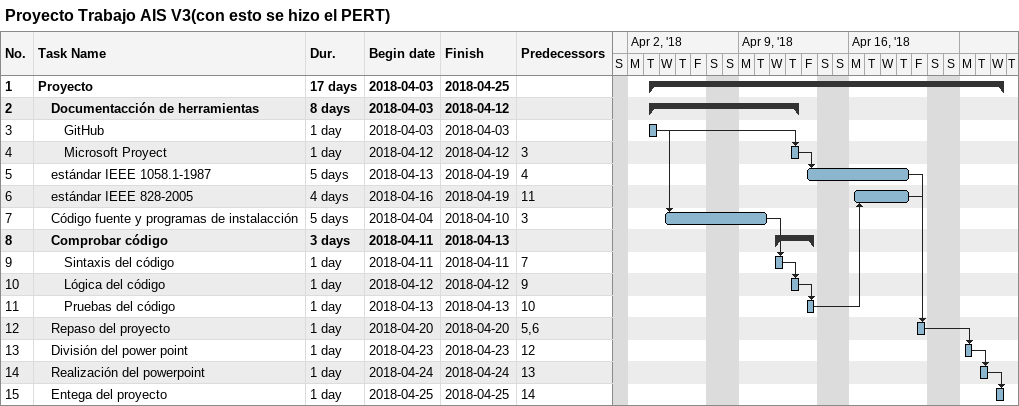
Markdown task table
Proyecto Trabajo AIS V3(con esto se hizo el PERT)

| ID | Level | Task | Duration | Start | Finish | Predecessors |
|---|---|---|---|---|---|---|
| 1 | 1 | **Proyecto** | 17d | 2018-04-03 | 2018-04-25 |  |
| 2 | 2 | **Documentacción de herramientas** | 8d | 2018-04-03 | 2018-04-12 |  |
| 3 | 3 | GitHub | 1d | 2018-04-03 | 2018-04-03 |  |
| 4 | 3 | Microsoft Proyect | 1d | 2018-04-12 | 2018-04-12 | 3 |
| 5 | 2 | estándar IEEE 1058.1-1987 | 5d | 2018-04-13 | 2018-04-19 | 4 |
| 6 | 2 | estándar IEEE 828-2005 | 4d | 2018-04-16 | 2018-04-19 | 11 |
| 7 | 2 | Código fuente y programas de instalacción | 5d | 2018-04-04 | 2018-04-10 | 3 |
| 8 | 2 | **Comprobar código** | 3d | 2018-04-11 | 2018-04-13 |  |
| 9 | 3 | Sintaxis del código | 1d | 2018-04-11 | 2018-04-11 | 7 |
| 10 | 3 | Lógica del código | 1d | 2018-04-12 | 2018-04-12 | 9 |
| 11 | 3 | Pruebas del código | 1d | 2018-04-13 | 2018-04-13 | 10 |
| 12 | 2 | Repaso del proyecto | 1d | 2018-04-20 | 2018-04-20 | 5, 6 |
| 13 | 2 | División del power point | 1d | 2018-04-23 | 2018-04-23 | 12 |
| 14 | 2 | Realización del powerpoint | 1d | 2018-04-24 | 2018-04-24 | 13 |
| 15 | 2 | Entega del proyecto | 1d | 2018-04-25 | 2018-04-25 | 14 |
